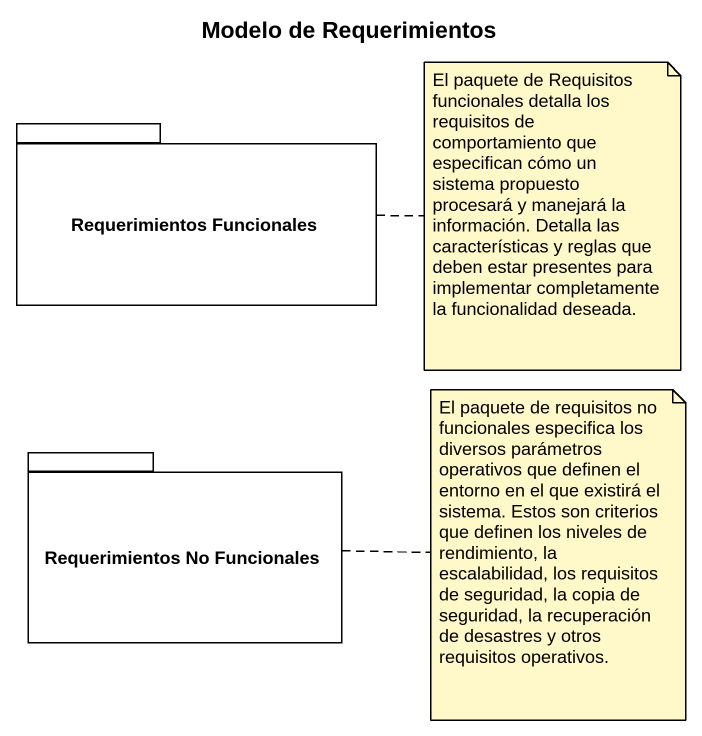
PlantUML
@startuml
title Modelo de Requerimientos
package "Requerimientos Funcionales" as Requerimientos_Funcionales {
}
package "Requerimientos No Funcionales" as Requerimientos_No {
}
note right of Requerimientos_Funcionales : El paquete de Requisitos funcionales detalla los requisitos de comportamiento que especifican cómo un sistema propuesto procesará y manejará la información. Detalla las características y reglas que deben estar presentes para implementar completamente la funcionalidad deseada.
note right of Requerimientos_No : El paquete de requisitos no funcionales especifica los diversos parámetros operativos que definen el entorno en el que existirá el sistema. Estos son criterios que definen los niveles de rendimiento, la escalabilidad, los requisitos de seguridad, la copia de seguridad, la recuperación de desastres y otros requisitos operativos.
@enduml
